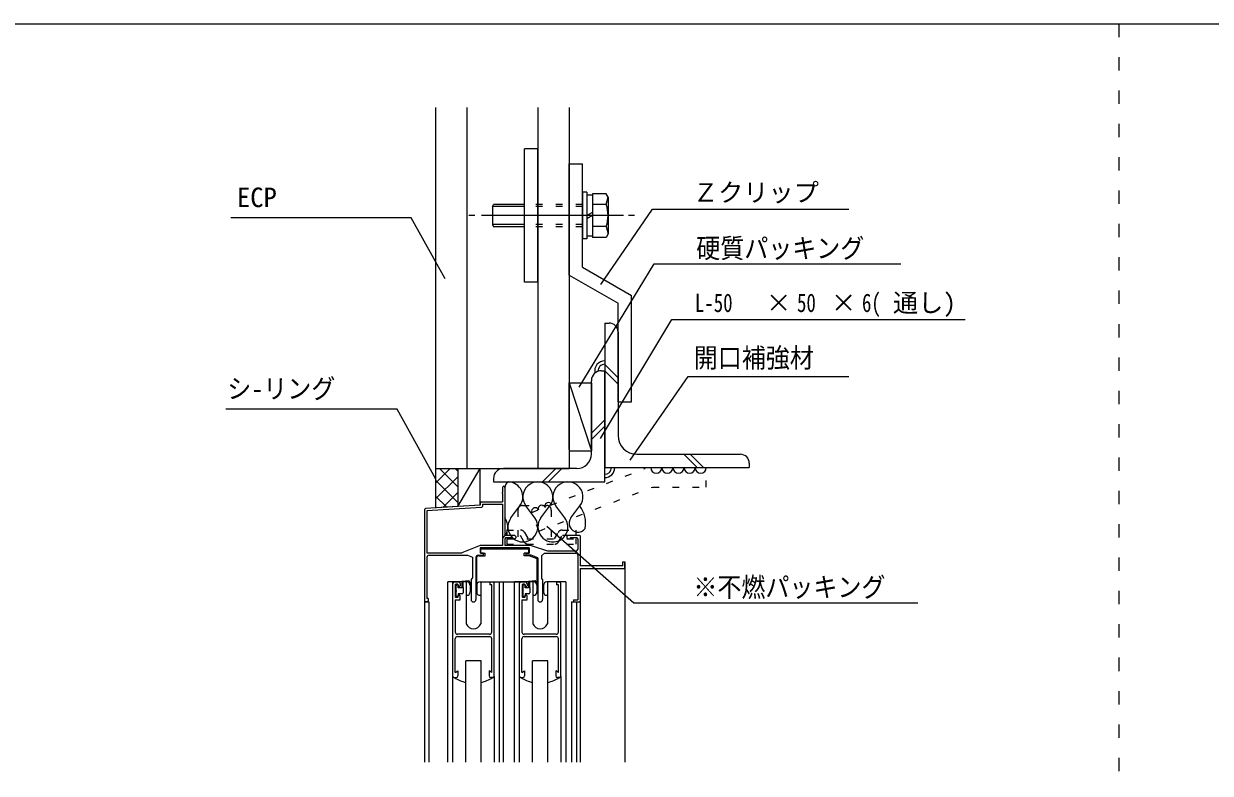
# Model space of a CAD drawing. Units: millimetres, scale not verified. Extents: x -1209 to 1209, y -852 to 852.
# Drawn here: x -594 to -61, y -355 to -18 of the extents above; entities that cross this region are included whole.
import ezdxf
from ezdxf.enums import TextEntityAlignment as Align

# ---------------------------------------------------------------- set-up
doc = ezdxf.new("R2010")
doc.units = ezdxf.units.MM
doc.header["$LTSCALE"] = 3
doc.linetypes.add('USER1', pattern=[3, 1, -2])
doc.linetypes.add('USER2', pattern=[5, 2, -3])
for name, color, linetype, lineweight in [('0-1_0-0WAKU', 7, 'Continuous', 18), ('0-2_0-1AL', 5, 'Continuous', 18), ('0-3_0-2SUNPO', 7, 'Continuous', 18), ('0-4_0-3STEEL', 6, 'Continuous', 18), ('0-5_0-4KANAMONO', 6, 'Continuous', 18), ('0-6_0-5FUKUSIZA', 3, 'Continuous', 18), ('0-9_0-8SASH', 4, 'Continuous', 18)]:
    doc.layers.add(name, color=color, linetype=linetype, lineweight=lineweight)
doc.styles.add('ＭＳ ゴシック', font='')
doc.styles.get('ＭＳ ゴシック').set_extended_font_data('MS Gothic')

msp = doc.modelspace()

# ---------------------------------------------------------------- linework, layer by layer
at = {"layer": '0-1_0-0WAKU'}
msp.add_line((-1207, -17.85), (1207, -17.85), dxfattribs=at)
at = {"layer": '0-1_0-0WAKU', "linetype": 'USER2'}
msp.add_line((-102, -17.85), (-102, -740.31), dxfattribs=at)
at = {"layer": '0-2_0-1AL'}
for p, q in [((-409.052, -55.482), (-409.052, -217.824)), ((-395.051, -55.482), (-395.051, -217.824)), ((-363.05, -55.482), (-363.05, -217.824)), ((-349.052, -55.482), (-349.052, -217.824)), ((-409.052, -217.824), (-349.052, -217.824))]:
    msp.add_line(p, q, dxfattribs=at)
at = {"layer": '0-3_0-2SUNPO'}
for p, q in [((-334.826, -135.108), (-311.635, -101.257)), ((-311.635, -101.257), (-223.342, -101.257)), ((-420.088, -105.171), (-501.042, -105.171)), ((-404.815, -132.583), (-420.088, -105.171)), ((-344.512, -181.301), (-310.781, -125.817)), ((-310.781, -125.817), (-199.977, -125.817)), ((-334.966, -204.369), (-302.81, -150.853)), ((-302.81, -150.853), (-171.05, -150.853)), ((-321.649, -214.046), (-295.612, -176.519)), ((-295.612, -176.519), (-223.342, -176.519)), ((-426.399, -191.173), (-503.298, -191.173)), ((-408.914, -222.556), (-426.399, -191.173)), ((-359.083, -243.759), (-319.971, -278.177)), ((-319.971, -278.177), (-192.245, -278.177))]:
    msp.add_line(p, q, dxfattribs=at)
at = {"layer": '0-4_0-3STEEL'}
for p, q in [((-333.05, -152.425), (-331.052, -152.425)), ((-333.05, -152.425), (-333.05, -217.426)), ((-327.05, -156.427), (-327.05, -202.927)), ((-334.55, -173.824), (-333.05, -173.824)), ((-333.05, -171.107), (-327.05, -177.107)), ((-333.05, -223.825), (-333.05, -173.824)), ((-333.05, -173.935), (-327.05, -179.935)), ((-339.051, -211.324), (-339.05, -178.324)), ((-333.05, -195.996), (-339.05, -201.996)), ((-333.05, -198.825), (-339.05, -204.825)), ((-318.551, -211.426), (-272.051, -211.426)), ((-297.478, -211.426), (-291.478, -217.426)), ((-294.649, -211.426), (-288.649, -217.426)), ((-345.551, -217.824), (-378.551, -217.825)), ((-355.079, -217.825), (-361.079, -223.825)), ((-352.25, -217.825), (-358.25, -223.825)), ((-333.05, -217.426), (-268.052, -217.426)), ((-268.052, -215.425), (-268.052, -217.426)), ((-383.051, -222.325), (-383.051, -223.825)), ((-383.051, -223.825), (-333.05, -223.825))]:
    msp.add_line(p, q, dxfattribs=at)
for centre, radius, start, end in [((-331.052, -156.427), 4, 0, 90), ((-334.55, -178.324), 4.5, 90, 180), ((-318.551, -202.927), 8.5, 180, 270), ((-345.551, -211.324), 6.5, 270, 0), ((-272.051, -215.425), 4, 0, 90), ((-378.551, -222.325), 4.5, 90, 180)]:
    msp.add_arc(centre, radius, start, end, dxfattribs=at)
at = {"layer": '0-5_0-4KANAMONO'}
for p, q in [((-363.05, -74.091), (-369.05, -74.091)), ((-369.05, -134.091), (-369.05, -74.091)), ((-363.05, -134.091), (-363.05, -74.091)), ((-349.052, -80.823), (-343.052, -80.823)), ((-349.052, -130.824), (-349.052, -80.823)), ((-343.052, -127.359), (-343.052, -80.823)), ((-341.051, -93.591), (-343.052, -93.591)), ((-343.052, -93.591), (-343.052, -114.591)), ((-341.051, -93.591), (-341.051, -114.591)), ((-338.552, -94.893), (-341.051, -94.893)), ((-332.453, -94.278), (-338.552, -94.278)), ((-338.552, -94.278), (-338.552, -113.907)), ((-331.55, -95.841), (-332.453, -94.275)), ((-332.378, -99.183), (-331.55, -95.841)), ((-331.55, -95.841), (-331.55, -112.341)), ((-383.552, -100.092), (-382.973, -99.093)), ((-369.05, -100.092), (-383.552, -100.092)), ((-383.552, -100.092), (-383.552, -108.09)), ((-369.05, -100.092), (-383.552, -100.092)), ((-369.05, -99.09), (-382.973, -99.09)), ((-369.05, -99.09), (-382.973, -99.09)), ((-332.375, -99.183), (-338.552, -99.183)), ((-391.461, -104.091), (-394.095, -104.091)), ((-324.68, -104.091), (-388.439, -104.091)), ((-338.552, -102.648), (-341.051, -104.091)), ((-338.552, -104.091), (-341.051, -105.534)), ((-319.706, -104.091), (-322.34, -104.091)), ((-369.05, -108.09), (-383.552, -108.09)), ((-369.05, -108.09), (-383.552, -108.09)), ((-383.552, -108.093), (-382.973, -109.092)), ((-369.05, -109.092), (-382.973, -109.092)), ((-369.05, -109.092), (-382.973, -109.092)), ((-332.375, -108.999), (-338.552, -108.999)), ((-341.051, -114.591), (-343.052, -114.591)), ((-338.552, -113.292), (-341.051, -113.292)), ((-332.453, -113.907), (-338.552, -113.907)), ((-343.052, -127.359), (-321.05, -140.061)), ((-349.052, -130.824), (-327.05, -143.526)), ((-363.05, -134.091), (-369.05, -134.091)), ((-327.05, -187.824), (-327.05, -143.526)), ((-321.05, -187.824), (-321.05, -140.061)), ((-327.05, -187.824), (-321.05, -187.824))]:
    msp.add_line(p, q, dxfattribs=at)
at = {"layer": '0-5_0-4KANAMONO', "linetype": 'USER1'}
for p, q in [((-343.052, -100.091), (-383.552, -100.091)), ((-343.052, -99.091), (-382.973, -99.091)), ((-343.052, -108.091), (-383.552, -108.091)), ((-343.052, -109.091), (-382.973, -109.091))]:
    msp.add_line(p, q, dxfattribs=at)
at = {"layer": '0-5_0-4KANAMONO'}
msp.add_lwpolyline([(-332.378, -108.999), (-331.55, -112.341), (-332.453, -113.907)], dxfattribs=at)
msp.add_arc((-346.55, -104.091), 15, 340.903, 19.09698, dxfattribs=at)
at = {"layer": '0-6_0-5FUKUSIZA'}
for p, q in [((-349.049, -179.304), (-339.05, -179.304)), ((-339.05, -179.304), (-339.051, -209.824)), ((-349.049, -209.824), (-339.051, -209.824)), ((-409.052, -217.824), (-389.052, -217.824)), ((-409.052, -224.435), (-402.442, -217.824)), ((-409.052, -217.824), (-409.052, -235.524)), ((-399.052, -226.047), (-407.275, -217.824)), ((-399.052, -218.976), (-400.204, -217.824)), ((-399.052, -217.824), (-399.052, -234.924)), ((-399.052, -234.924), (-389.052, -217.824)), ((-389.052, -234.324), (-389.052, -217.824)), ((-409.052, -231.506), (-399.052, -221.506)), ((-399.052, -233.118), (-409.052, -223.118)), ((-405.805, -235.329), (-399.052, -228.577)), ((-404.02, -235.222), (-409.052, -230.189)), ((-389.052, -234.324), (-409.052, -235.524)), ((-375.252, -240.021), (-371.202, -234.621)), ((-364.452, -240.021), (-368.502, -234.621)), ((-361.752, -240.021), (-357.702, -234.621)), ((-350.952, -240.021), (-355.002, -234.622)), ((-348.252, -240.021), (-344.202, -234.622))]:
    msp.add_line(p, q, dxfattribs=at)
msp.add_lwpolyline([(-349.049, -209.304), (-349.049, -179.304), (-339.051, -209.824)], dxfattribs=at)
for centre, radius, start, end in [((-333.05, -173.935), 4.5, 90, 192.15399), ((-333.05, -173.935), 3, 90, 182.77499), ((-333.05, -217.426), 3, 270, 0), ((-333.05, -217.426), 4.5, 270, 0), ((-309.886, -217.426), 2.5, 180, 0), ((-304.886, -217.426), 2.5, 180, 0), ((-299.886, -217.426), 2.5, 180, 0), ((-294.886, -217.426), 2.5, 180, 0), ((-289.886, -217.426), 2.5, 180, 0), ((-375.345, -226.246), 2.611, 112.09614, 182.82069), ((-376.602, -230.571), 6.75, 323.12981, 87.66164), ((-363.102, -230.571), 6.75, 323.12981, 216.87016), ((-349.602, -230.571), 6.75, 323.12981, 216.87016), ((-354.517, -242.368), 12.9, 349.03376, 36.90775), ((-383.352, -244.071), 6.75, 313.4055, 36.87013), ((-369.852, -244.071), 6.75, 143.12273, 36.87018), ((-356.352, -244.071), 6.75, 143.12273, 293.57524), ((-356.352, -244.071), 6.75, 293.57524, 36.87015), ((-345.052, -242.422), 4, 143.12273, 323.1256)]:
    msp.add_arc(centre, radius, start, end, dxfattribs=at)
at = {"layer": '0-9_0-8SASH', "linetype": 'USER1'}
for p, q in [((-365.817, -237.546), (-314.888, -217.756)), ((-287.386, -226.145), (-287.386, -217.426)), ((-362.558, -245.935), (-311.628, -226.145)), ((-311.628, -226.145), (-287.386, -226.145)), ((-370.052, -234.474), (-359.052, -234.474)), ((-372.052, -236.474), (-372.052, -251.774)), ((-362.558, -245.935), (-365.817, -237.546)), ((-357.052, -236.474), (-357.052, -251.774)), ((-377.052, -245.524), (-370.879, -245.524)), ((-377.052, -245.524), (-377.052, -247.824)), ((-377.052, -247.824), (-371.052, -247.824)), ((-377.052, -249.474), (-377.052, -251.774)), ((-377.052, -249.474), (-346.052, -249.474)), ((-371.052, -247.824), (-369.349, -250.774)), ((-369.147, -246.524), (-367.444, -249.474)), ((-355.661, -249.474), (-353.958, -246.524)), ((-353.756, -250.774), (-352.052, -247.824)), ((-352.226, -245.524), (-346.052, -245.524)), ((-352.052, -247.824), (-346.052, -247.824)), ((-346.052, -245.524), (-346.052, -247.824)), ((-346.052, -249.474), (-346.052, -251.774)), ((-377.052, -251.774), (-346.052, -251.774))]:
    msp.add_line(p, q, dxfattribs=at)
at = {"layer": '0-9_0-8SASH'}
for p, q in [((-379.052, -226.374), (-379.052, -228.624)), ((-379.052, -229.024), (-379.052, -228.624)), ((-379.052, -229.024), (-379.052, -232.824)), ((-377.952, -226.374), (-377.952, -247.824)), ((-389.052, -234.324), (-413.582, -235.796)), ((-388.552, -232.824), (-389.052, -233.324)), ((-389.052, -233.324), (-389.052, -234.324)), ((-388.552, -232.824), (-379.052, -232.824)), ((-388.002, -233.874), (-379.052, -233.874)), ((-388.002, -233.874), (-388.002, -234.842)), ((-379.052, -233.874), (-379.052, -252.374)), ((-413.582, -235.796), (-414.052, -236.295)), ((-414.052, -236.295), (-414.052, -277.524)), ((-388.472, -235.341), (-413.002, -236.813)), ((-413.002, -236.813), (-413.002, -255.774)), ((-388.472, -235.341), (-388.002, -234.842)), ((-377.952, -247.824), (-373.552, -247.824)), ((-377.452, -248.874), (-377.952, -249.374)), ((-377.952, -249.374), (-377.952, -252.424)), ((-373.052, -248.324), (-373.552, -247.824)), ((-373.552, -249.474), (-373.052, -248.974)), ((-373.052, -248.324), (-373.052, -248.974)), ((-349.552, -247.824), (-350.052, -248.324)), ((-350.052, -248.324), (-350.052, -248.974)), ((-350.052, -248.974), (-349.552, -249.474)), ((-349.552, -247.824), (-344.352, -247.824)), ((-349.552, -249.474), (-348.552, -249.474)), ((-348.552, -248.874), (-348.552, -249.474)), ((-348.552, -248.874), (-345.602, -248.874)), ((-345.102, -249.374), (-345.602, -248.874)), ((-345.102, -249.374), (-345.102, -254.274)), ((-344.052, -248.124), (-344.352, -247.824)), ((-344.052, -248.124), (-344.052, -261.624)), ((-413.002, -255.774), (-397.297, -255.774)), ((-389.052, -252.374), (-397.297, -255.774)), ((-379.052, -252.374), (-389.052, -252.374)), ((-389.052, -253.474), (-389.052, -255.824)), ((-367.052, -253.474), (-389.052, -253.474)), ((-387.552, -255.824), (-389.052, -255.824)), ((-388.802, -255.824), (-388.802, -254.024)), ((-367.302, -254.024), (-388.802, -254.024)), ((-388.802, -255.824), (-386.802, -255.824)), ((-387.552, -256.824), (-387.552, -255.824)), ((-386.802, -257.024), (-386.802, -255.824)), ((-366.096, -252.424), (-377.952, -252.424)), ((-367.302, -255.824), (-369.302, -255.824)), ((-369.302, -257.024), (-369.302, -255.824)), ((-368.552, -255.824), (-367.052, -255.824)), ((-368.552, -255.824), (-368.552, -256.824)), ((-367.302, -254.024), (-367.302, -255.824)), ((-367.052, -253.474), (-367.052, -255.824)), ((-366.096, -252.424), (-358.703, -254.774)), ((-360.125, -255.824), (-361.452, -257.051)), ((-360.125, -255.824), (-346.102, -255.824)), ((-358.703, -254.774), (-345.602, -254.774)), ((-345.602, -254.774), (-345.102, -254.274)), ((-413.002, -257.824), (-413.002, -276.324)), ((-412.002, -256.824), (-394.656, -256.824)), ((-394.656, -256.824), (-392.452, -257.673)), ((-392.452, -257.673), (-392.452, -267.124)), ((-390.952, -257.824), (-390.952, -276.724)), ((-390.702, -258.024), (-390.702, -271.924)), ((-389.952, -256.824), (-387.552, -256.824)), ((-389.702, -257.024), (-386.802, -257.024)), ((-367.052, -257.024), (-369.302, -257.024)), ((-366.152, -256.824), (-368.552, -256.824)), ((-363.402, -258.424), (-367.052, -257.024)), ((-363.152, -258.024), (-366.152, -256.824)), ((-363.402, -271.924), (-363.402, -258.424)), ((-363.152, -258.024), (-363.152, -276.724)), ((-345.102, -256.824), (-345.102, -276.824)), ((-324.952, -259.824), (-324.052, -259.824)), ((-324.952, -261.624), (-324.952, -259.824)), ((-324.053, -259.824), (-324.053, -349.824)), ((-324.052, -262.524), (-324.052, -259.824)), ((-324.952, -261.624), (-344.052, -261.624)), ((-344.052, -262.824), (-344.052, -277.524)), ((-344.052, -262.824), (-324.352, -262.824)), ((-324.352, -262.824), (-324.052, -262.524)), ((-403.553, -349.824), (-403.553, -268.824)), ((-399.08, -268.824), (-403.553, -268.824)), ((-401.303, -349.824), (-401.303, -268.824)), ((-400.803, -268.824), (-401.303, -269.324)), ((-401.303, -311.324), (-401.303, -269.324)), ((-400.803, -268.824), (-398.703, -268.824)), ((-399.903, -269.824), (-400.203, -270.124)), ((-400.203, -270.124), (-400.203, -275.524)), ((-399.153, -269.824), (-399.903, -269.824)), ((-399.754, -272.601), (-399.754, -270.598)), ((-399.154, -270.074), (-399.554, -270.074)), ((-398.853, -270.124), (-399.153, -269.824)), ((-395.003, -268.824), (-399.08, -268.824)), ((-398.854, -271.424), (-398.854, -270.374)), ((-397.254, -271.424), (-398.854, -271.424)), ((-398.853, -270.124), (-398.853, -270.824)), ((-398.853, -270.824), (-398.553, -271.124)), ((-398.553, -271.124), (-398.453, -271.124)), ((-398.453, -271.124), (-397.953, -270.624)), ((-397.953, -269.574), (-397.953, -270.624)), ((-394.146, -268.282), (-397.254, -268.574)), ((-397.254, -268.574), (-397.254, -271.424)), ((-394.491, -268.716), (-396.654, -268.919)), ((-396.654, -271.553), (-396.654, -268.92)), ((-396.654, -271.371), (-396.654, -273.724)), ((-395.303, -268.824), (-395.303, -287.623)), ((-394.204, -268.865), (-393.682, -269.769)), ((-394.05, -268.331), (-393.194, -269.814)), ((-393.503, -270.324), (-393.503, -273.324)), ((-393.152, -267.824), (-392.452, -267.124)), ((-393.152, -267.824), (-393.152, -276.724)), ((-390.603, -271.924), (-390.703, -271.924)), ((-390.603, -270.324), (-390.603, -273.324)), ((-389.103, -268.824), (-384.236, -268.824)), ((-388.803, -268.824), (-388.803, -287.623)), ((-384.753, -268.824), (-383.303, -268.824)), ((-384.753, -268.824), (-384.753, -270.124)), ((-383.853, -270.124), (-384.753, -270.124)), ((-384.236, -268.824), (-378.553, -268.824)), ((-383.853, -291.324), (-383.853, -270.124)), ((-382.803, -269.324), (-383.303, -268.824)), ((-380.553, -268.824), (-380.553, -349.824)), ((-378.553, -349.824), (-378.553, -268.824)), ((-378.553, -268.824), (-370.803, -268.824)), ((-373.553, -349.824), (-373.553, -268.824)), ((-368.807, -268.824), (-373.553, -268.824)), ((-370.803, -268.824), (-371.303, -269.324)), ((-371.303, -311.324), (-371.303, -269.324)), ((-370.803, -268.824), (-368.703, -268.824)), ((-369.903, -269.824), (-370.203, -270.124)), ((-370.203, -270.124), (-370.203, -275.524)), ((-369.153, -269.824), (-369.903, -269.824)), ((-369.754, -272.601), (-369.754, -270.598)), ((-369.154, -270.074), (-369.554, -270.074)), ((-368.853, -270.124), (-369.153, -269.824)), ((-368.854, -271.424), (-368.854, -270.374)), ((-367.254, -271.424), (-368.854, -271.424)), ((-368.853, -270.124), (-368.853, -270.824)), ((-368.853, -270.824), (-368.553, -271.124)), ((-365.003, -268.824), (-368.807, -268.824)), ((-368.553, -271.124), (-368.453, -271.124)), ((-368.453, -271.124), (-367.953, -270.624)), ((-367.953, -269.574), (-367.953, -270.624)), ((-364.146, -268.282), (-367.254, -268.574)), ((-367.254, -268.574), (-367.254, -271.424)), ((-364.491, -268.716), (-366.654, -268.919)), ((-366.654, -271.553), (-366.654, -268.92)), ((-366.654, -271.371), (-366.654, -273.724)), ((-365.303, -268.824), (-365.303, -287.623)), ((-364.203, -268.865), (-363.682, -269.769)), ((-364.05, -268.331), (-363.194, -269.814)), ((-363.503, -270.324), (-363.503, -273.324)), ((-363.403, -271.924), (-363.503, -271.924)), ((-360.952, -267.824), (-360.952, -276.724)), ((-360.603, -270.324), (-360.603, -273.324)), ((-354.557, -268.824), (-359.103, -268.824)), ((-358.803, -268.824), (-358.803, -287.623)), ((-354.753, -268.824), (-353.303, -268.824)), ((-354.753, -268.824), (-354.753, -270.124)), ((-353.853, -270.124), (-354.753, -270.124)), ((-350.553, -268.824), (-354.557, -268.824)), ((-353.853, -291.324), (-353.853, -270.124)), ((-352.803, -269.324), (-353.303, -268.824)), ((-350.553, -268.824), (-353.303, -268.824)), ((-352.803, -311.324), (-352.803, -269.324)), ((-350.553, -268.824), (-350.553, -349.824)), ((-412.402, -276.324), (-413.002, -276.324)), ((-412.902, -277.824), (-412.402, -277.324)), ((-412.402, -276.324), (-412.402, -277.324)), ((-400.253, -276.824), (-400.253, -291.324)), ((-400.253, -276.824), (-397.953, -276.824)), ((-400.203, -275.524), (-399.903, -275.824)), ((-399.153, -275.824), (-399.903, -275.824)), ((-399.754, -275.051), (-399.754, -273.048)), ((-399.154, -275.574), (-399.554, -275.574)), ((-399.153, -275.824), (-398.853, -275.524)), ((-398.553, -274.524), (-398.853, -274.824)), ((-398.853, -275.524), (-398.853, -274.824)), ((-398.553, -274.524), (-398.453, -274.524)), ((-397.953, -275.024), (-398.453, -274.524)), ((-397.953, -276.824), (-397.953, -275.024)), ((-395.003, -274.824), (-395.303, -274.824)), ((-389.103, -274.824), (-388.803, -274.824)), ((-370.253, -276.824), (-370.253, -291.324)), ((-370.253, -276.824), (-367.953, -276.824)), ((-370.203, -275.524), (-369.903, -275.824)), ((-369.153, -275.824), (-369.903, -275.824)), ((-369.754, -275.051), (-369.754, -273.048)), ((-369.154, -275.574), (-369.554, -275.574)), ((-369.153, -275.824), (-368.853, -275.524)), ((-368.553, -274.524), (-368.853, -274.824)), ((-368.853, -275.524), (-368.853, -274.824)), ((-368.553, -274.524), (-368.453, -274.524)), ((-367.953, -275.024), (-368.453, -274.524)), ((-367.953, -276.824), (-367.953, -275.024)), ((-365.003, -274.824), (-365.303, -274.824)), ((-359.103, -274.824), (-358.803, -274.824)), ((-347.052, -276.824), (-345.102, -276.824)), ((-347.052, -276.824), (-347.052, -277.824)), ((-414.053, -277.524), (-414.053, -349.824)), ((-414.053, -277.824), (-412.053, -277.824)), ((-414.052, -277.524), (-413.752, -277.824)), ((-412.902, -277.824), (-413.752, -277.824)), ((-412.053, -277.824), (-412.053, -349.824)), ((-347.953, -277.824), (-347.953, -349.824)), ((-347.953, -277.824), (-344.053, -277.824)), ((-345.703, -277.824), (-345.703, -349.824)), ((-344.053, -277.524), (-344.053, -349.824)), ((-384.853, -292.324), (-399.253, -292.324)), ((-354.853, -292.324), (-369.253, -292.324)), ((-400.253, -309.517), (-400.253, -294.374)), ((-399.253, -293.374), (-396.154, -293.374)), ((-396.154, -293.374), (-387.952, -293.374)), ((-387.952, -293.374), (-384.853, -293.374)), ((-383.853, -309.517), (-383.853, -294.374)), ((-370.253, -309.517), (-370.253, -294.374)), ((-369.253, -293.374), (-366.154, -293.374)), ((-366.154, -293.374), (-357.952, -293.374)), ((-357.952, -293.374), (-354.853, -293.374)), ((-353.853, -309.517), (-353.853, -294.374)), ((-400.253, -309.517), (-399.053, -308.824)), ((-399.053, -308.824), (-399.053, -311.074)), ((-395.453, -349.824), (-395.453, -304.325)), ((-388.653, -304.325), (-395.453, -304.325)), ((-388.653, -349.824), (-388.653, -304.325)), ((-370.253, -309.517), (-369.053, -308.824)), ((-369.053, -308.824), (-369.053, -311.074)), ((-365.453, -349.824), (-365.453, -304.325)), ((-358.653, -304.325), (-365.453, -304.325)), ((-358.653, -349.824), (-358.653, -304.325)), ((-355.053, -308.824), (-355.053, -311.074)), ((-353.853, -309.517), (-355.053, -308.824)), ((-401.303, -311.324), (-400.803, -311.824)), ((-400.803, -311.824), (-399.803, -311.824)), ((-383.303, -311.824), (-384.303, -311.824)), ((-382.803, -311.324), (-382.803, -349.824)), ((-371.303, -349.824), (-371.303, -311.324)), ((-371.303, -311.324), (-370.803, -311.824)), ((-370.803, -311.824), (-369.803, -311.824)), ((-353.303, -311.824), (-354.303, -311.824)), ((-353.303, -311.824), (-352.803, -311.324)), ((-352.803, -311.324), (-352.803, -349.824))]:
    msp.add_line(p, q, dxfattribs=at)
for points in [[(-377.452, -248.874), (-374.552, -248.874), (-374.552, -249.474), (-373.552, -249.474)], [(-361.452, -257.051), (-361.452, -267.324), (-360.952, -267.824)], [(-383.303, -311.824), (-382.803, -311.324), (-382.803, -269.324)], [(-397.154, -274.224), (-398.854, -274.224), (-398.854, -275.274)], [(-367.154, -274.224), (-368.854, -274.224), (-368.854, -275.274)], [(-347.052, -277.824), (-344.352, -277.824), (-344.052, -277.524)], [(-383.853, -309.517), (-385.053, -308.824), (-385.053, -311.074)]]:
    msp.add_lwpolyline(points, dxfattribs=at)
for centre, radius, start, end in [((-378.502, -226.374), 0.55, 0, 180), ((-361.321, -235.866), 1.6, 21.34399, 201.127), ((-358.338, -234.707), 1.6, 21.34399, 201.127), ((-364.304, -237.025), 1.6, 21.34399, 201.127), ((-346.102, -256.824), 1, 0, 90), ((-412.002, -257.824), 1, 90, 180), ((-389.952, -257.824), 1, 90, 180), ((-389.702, -258.024), 1, 90, 180), ((-399.554, -270.374), 0.3, 90, 228.18999), ((-399.154, -270.374), 0.3, 0, 90), ((-398.703, -269.574), 0.75, 0, 90), ((-395.003, -270.324), 1.5, 0, 90), ((-394.463, -269.015), 0.3, 29.99998, 95.34), ((-394.136, -268.381), 0.1, 29.99799, 95.16699), ((-393.454, -269.963), 0.3, 139.47899, 29.99399), ((-389.103, -270.324), 1.5, 90, 180), ((-369.554, -270.374), 0.3, 90, 228.18999), ((-369.154, -270.374), 0.3, 0, 90), ((-368.703, -269.574), 0.75, 0, 90), ((-365.003, -270.324), 1.5, 0, 90), ((-364.463, -269.015), 0.3, 29.99998, 95.34), ((-364.136, -268.381), 0.1, 29.99799, 95.16699), ((-363.454, -269.963), 0.3, 139.47899, 29.99399), ((-359.103, -270.324), 1.5, 90, 180), ((-399.554, -272.824), 0.3, 131.81099, 228.189), ((-399.554, -275.274), 0.3, 131.81099, 270), ((-399.154, -275.274), 0.3, 270, 0), ((-397.154, -273.724), 0.5, 270, 0), ((-395.003, -273.324), 1.5, 270, 0), ((-392.052, -276.724), 1.1, 180, 0), ((-389.103, -273.324), 1.5, 180, 270), ((-369.554, -272.824), 0.3, 131.81099, 228.189), ((-369.554, -275.274), 0.3, 131.81099, 270), ((-369.154, -275.274), 0.3, 270, 0), ((-367.154, -273.724), 0.5, 270, 0), ((-365.003, -273.324), 1.5, 270, 0), ((-362.052, -276.724), 1.1, 180, 0), ((-359.103, -273.324), 1.5, 180, 270), ((-392.053, -286.324), 3.5, 201.786, 338.21399), ((-362.053, -286.324), 3.5, 201.786, 338.21399), ((-399.253, -291.324), 1, 180, 270), ((-384.853, -291.324), 1, 270, 0), ((-369.253, -291.324), 1, 180, 270), ((-354.853, -291.324), 1, 270, 0), ((-399.253, -294.374), 1, 90, 180), ((-384.853, -294.374), 1, 0, 90), ((-369.253, -294.374), 1, 90, 180), ((-354.853, -294.374), 1, 0, 90), ((-392.053, -298.325), 16, 237.53799, 257.73099), ((-399.803, -311.074), 0.75, 270, 0), ((-392.053, -298.325), 16, 282.269, 302.46199), ((-384.303, -311.074), 0.75, 180, 270), ((-362.053, -298.325), 16, 237.53799, 257.73099), ((-369.803, -311.074), 0.75, 270, 0), ((-362.053, -298.325), 16, 282.269, 302.46199), ((-354.303, -311.074), 0.75, 180, 270)]:
    msp.add_arc(centre, radius, start, end, dxfattribs=at)
at = {"layer": '0-9_0-8SASH', "linetype": 'USER1'}
for centre, start, end in [((-370.052, -236.474), 90, 180), ((-359.052, -236.474), 0, 90), ((-370.879, -247.524), 29.99998, 89.99998), ((-352.226, -247.524), 90, 150), ((-367.617, -249.774), 210, 270), ((-355.488, -249.774), 270, 330)]:
    msp.add_arc(centre, 2, start, end, dxfattribs=at)

# ---------------------------------------------------------------- texts
at = {"layer": '0-3_0-2SUNPO', "style": 'ＭＳ ゴシック'}
for s, height, p in [('Ｚクリップ', 8.303, (-293.412, -100.357)), ('ECP', 8.791, (-498.367, -102.939)), ('通し)', 8.303, (-203.507, -149.953)), ('×', 8.303, (-260.525, -149.953)), ('×', 8.303, (-231.321, -149.953))]:
    msp.add_text(s, height=height, dxfattribs=at).set_placement(p, align=Align.BOTTOM_LEFT)
for s, height, width, p in [('硬質パッキング', 8.791, 0.9, (-291.901, -125.817)), ('6(', 8.303, 0.75, (-217.418, -149.953)), ('L-50', 8.303, 0.75, (-292.52, -149.953)), ('50', 8.303, 0.75, (-246.623, -149.953)), ('開口補強材', 8.791, 0.9, (-293.017, -175.058)), ('シ-リング', 8.791, 0.9, (-502.698, -188.94)), ('※不燃パッキング', 8.791, 0.9, (-293.194, -278.177))]:
    msp.add_text(s, height=height, dxfattribs=dict(at, width=width)).set_placement(p, align=Align.BOTTOM_LEFT)

doc.saveas('drawing.dxf')
